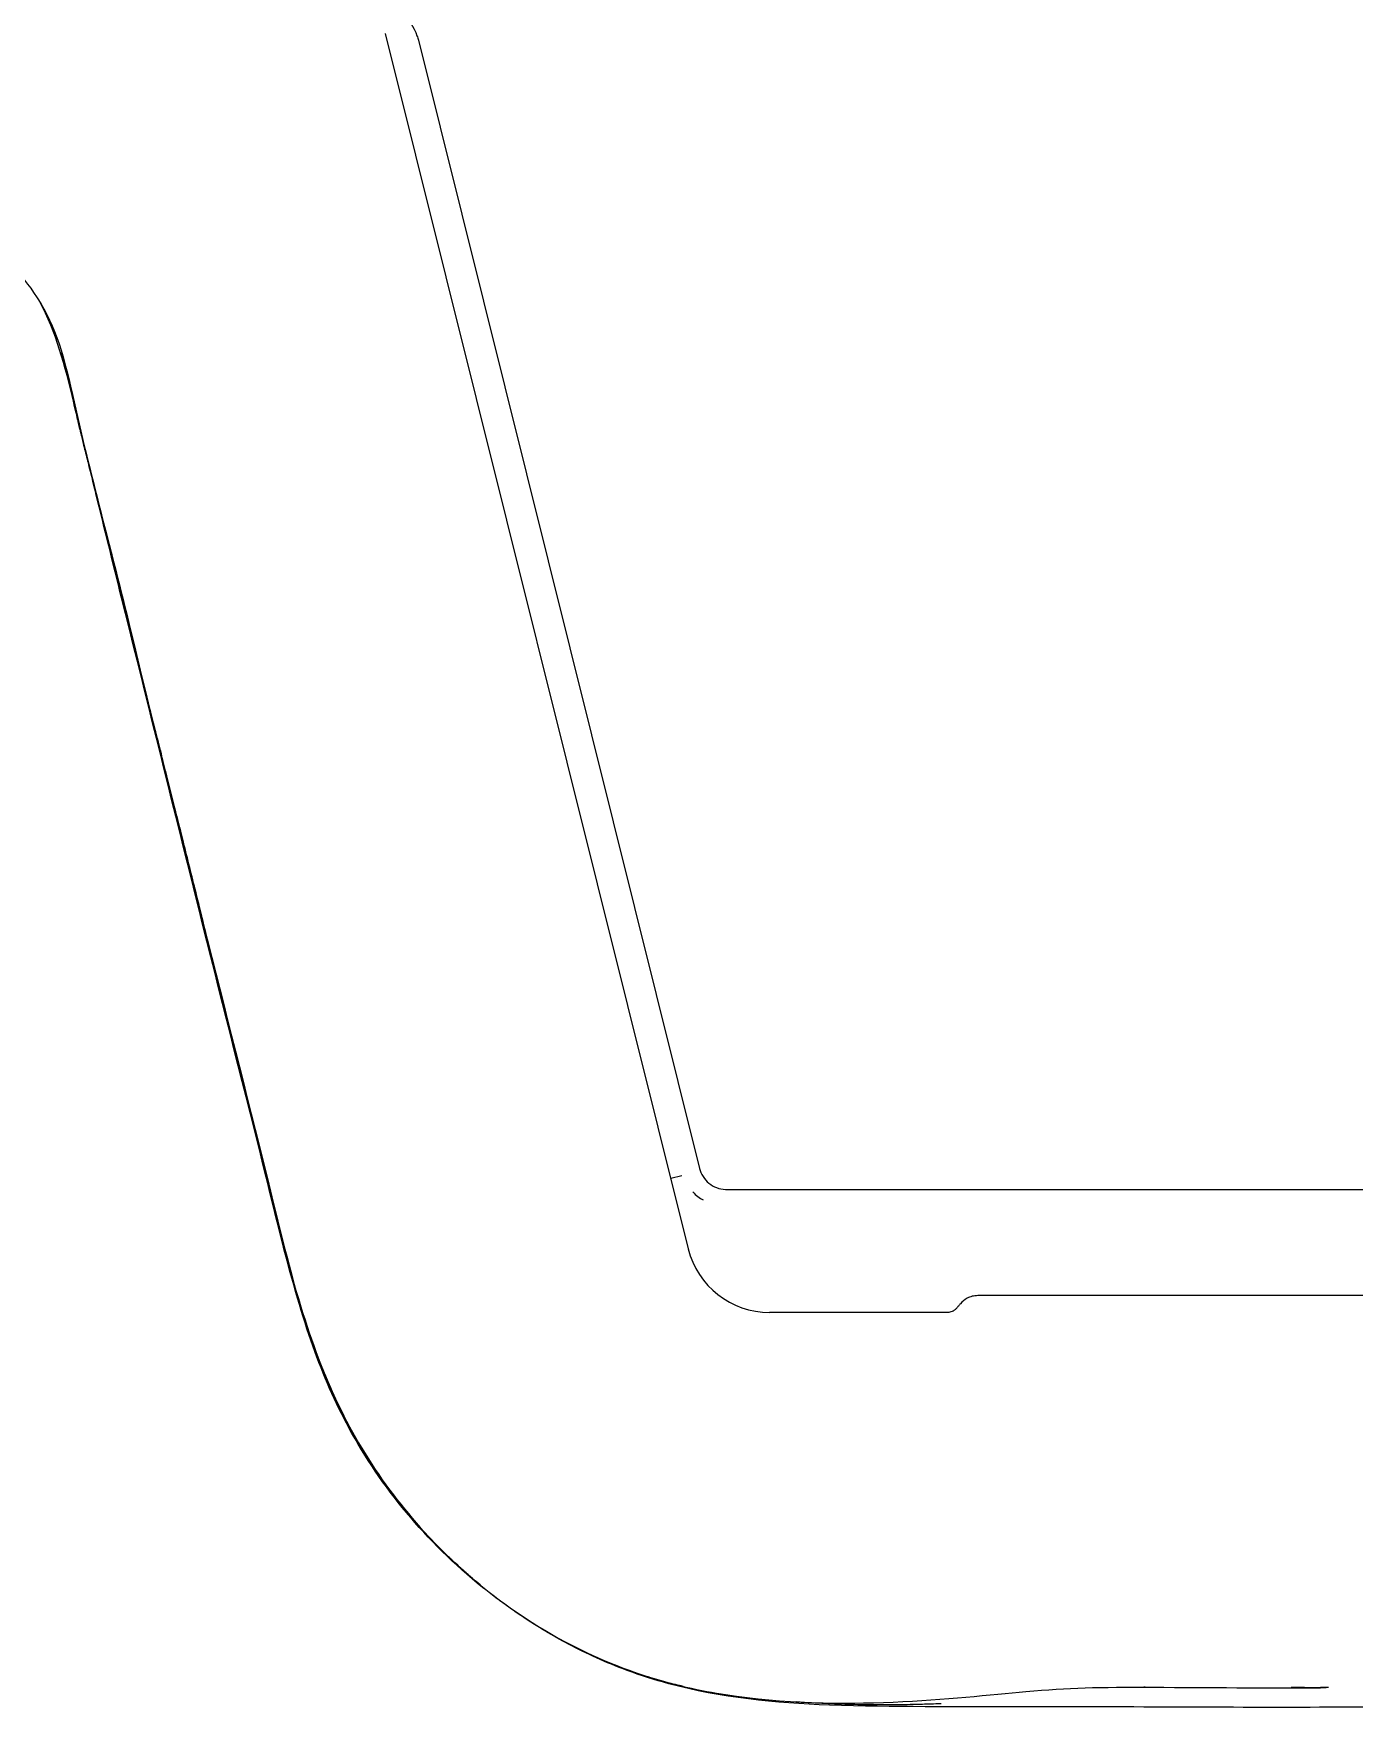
# Model space of a CAD drawing. Header units: millimetres. Extents: x 0 to 1486, y 0 to 1051.
# Drawn here: x 883.58 to 895.41, y 519.41 to 534.44 of the extents above; entities that cross this region are included whole.
import ezdxf

# ---------------------------------------------------------------- set-up
doc = ezdxf.new("R2010")
doc.units = ezdxf.units.MM
doc.header["$LTSCALE"] = 1.25
doc.layers.add('Sichtbare Kanten(DIN)', color=7, linetype='Continuous', lineweight=25, true_color=0x262659)

msp = doc.modelspace()

# ---------------------------------------------------------------- linework, layer by layer
at = {"layer": 'Sichtbare Kanten(DIN)'}
for p, q in [((889.445, 523.562), (886.733, 534.439)), ((887.028, 534.379), (889.545, 524.283)), ((889.287, 524.194), (889.387, 524.219)), ((889.787, 524.094), (908.989, 524.094)), ((906.741, 523.144), (892.036, 523.144)), ((891.768, 522.994), (890.172, 522.994))]:
    msp.add_line(p, q, dxfattribs=at)
msp.add_arc((890.172, 523.744), 0.75, 194, 270, dxfattribs=at)
msp.add_ellipse((889.577, 524.226), major_axis=(-0.103, 0.228), ratio=0.641959, start_param=1.992369, end_param=2.529584, dxfattribs=at)
for points, knots in [([(886.348, 534.894), (886.417, 534.894), (886.486, 534.884), (886.616, 534.843), (886.677, 534.813), (886.789, 534.735), (886.84, 534.687), (886.939, 534.57), (886.987, 534.498), (887.02, 534.406), (887.024, 534.393), (887.028, 534.379)], [0, 0, 0, 0, 0.0206505, 0.0206505, 0.04066916, 0.04066916, 0.06156667, 0.06156667, 0.08663742, 0.08663742, 0.09083953, 0.09083953, 0.09083953, 0.09083953]), ([(882.641, 533.164), (882.808, 532.957), (882.964, 532.799), (883.263, 532.501), (883.443, 532.324), (883.764, 531.861), (883.841, 531.61), (884.085, 530.506), (884.279, 529.812), (884.809, 527.615), (885.192, 526.124), (885.779, 523.782), (885.854, 523.439), (886.171, 522.409), (886.408, 521.893), (887.11, 520.949), (887.554, 520.522), (888.754, 519.782), (889.348, 519.64), (890.814, 519.414), (891.848, 519.546), (892.852, 519.635), (893.117, 519.642), (894.108, 519.636), (894.606, 519.634), (895.104, 519.633)], [-1.2720852, -1.2720852, -1.2720852, -1.2720852, -1.2651237, -1.2651237, -1.2547613, -1.2547613, -1.2413527, -1.2413527, -1.2178195, -1.2178195, -1.1674984, -1.1674984, -1.1389007, -1.1389007, -1.092955, -1.092955, -1.0501381, -1.0501381, -0.998398, -0.998398, -0.8741346, -0.8741346, -0.7964283, -0.7964283, -0.7177661, -0.7177661, -0.7177661, -0.7177661]), ([(883.965, 531.042), (883.957, 531.074), (883.949, 531.106), (883.863, 531.464), (883.786, 531.769), (883.638, 532.038)], [0.429892756, 0.429892756, 0.429892756, 0.429892756, 0.430293322, 0.430293322, 0.434348175, 0.434348175, 0.434348175, 0.434348175]), ([(883.675, 531.973), (883.675, 531.973), (883.66, 532.001), (883.652, 532.015), (883.649, 532.02), (883.649, 532.02)], [0.5841657, 0.5841657, 0.5841657, 0.5841657, 0.9671871, 0.9671871, 1.0655927, 1.0655927, 1.0655927, 1.0655927]), ([(883.743, 531.826), (883.743, 531.826), (883.743, 531.827), (883.737, 531.84), (883.723, 531.874), (883.692, 531.94), (883.684, 531.955), (883.676, 531.972), (883.674, 531.976), (883.672, 531.979)], [0.2897844, 0.2897844, 0.2897844, 0.2897844, 0.2976946, 0.2976946, 0.3418645, 0.3418645, 0.4055819, 0.4055819, 0.4342417, 0.4342417, 0.4342417, 0.4342417]), ([(883.964, 531.047), (883.964, 531.047), (883.964, 531.047), (883.952, 531.098), (883.94, 531.153), (883.906, 531.296), (883.881, 531.397), (883.852, 531.505), (883.843, 531.534), (883.833, 531.569), (883.83, 531.579), (883.828, 531.584), (883.828, 531.585), (883.828, 531.585)], [3.1214054, 3.1214054, 3.1214054, 3.1214054, 3.1214902, 3.1214902, 3.1511716, 3.1511716, 3.1956554, 3.1956554, 3.215812, 3.215812, 3.2302688, 3.2302688, 3.2348622, 3.2348622, 3.2348622, 3.2348622]), ([(883.98, 530.973), (883.976, 530.992), (883.971, 531.015), (883.95, 531.108), (883.935, 531.178), (883.934, 531.183), (883.934, 531.183), (883.934, 531.183)], [0.3793953, 0.3793953, 0.3793953, 0.3793953, 0.4121775, 0.4121775, 0.497839, 0.497839, 0.5029019, 0.5029019, 0.5029019, 0.5029019]), ([(883.997, 530.896), (883.995, 530.909), (883.982, 530.964), (883.971, 531.017), (883.969, 531.024), (883.969, 531.024)], [0, 0, 0, 0, 0.11353, 0.11353, 0.167424, 0.167424, 0.167424, 0.167424]), ([(884.173, 530.199), (884.157, 530.264), (884.141, 530.325), (884.11, 530.445), (884.095, 530.504), (884.07, 530.607), (884.059, 530.651), (884.041, 530.723), (884.035, 530.746), (884.027, 530.781), (884.025, 530.79), (884.02, 530.809), (884.018, 530.818), (884.014, 530.836), (884.011, 530.845), (884.005, 530.871), (884.002, 530.886), (883.992, 530.928), (883.986, 530.951), (883.978, 530.985), (883.976, 530.996), (883.973, 531.008)], [3.0037364, 3.0037364, 3.0037364, 3.0037364, 3.0275855, 3.0275855, 3.0532896, 3.0532896, 3.0725658, 3.0725658, 3.0809841, 3.0809841, 3.0838336, 3.0838336, 3.0866903, 3.0866903, 3.0895442, 3.0895442, 3.0952922, 3.0952922, 3.1067449, 3.1067449, 3.1135272, 3.1135272, 3.1135272, 3.1135272]), ([(887.848, 520.347), (887.76, 520.409), (887.678, 520.472), (887.094, 520.942), (886.692, 521.435), (886.156, 522.419), (885.993, 522.905), (885.714, 523.99), (885.7, 524.077), (885.107, 526.409), (884.742, 527.9), (884.293, 529.698), (884.217, 530.008), (884.141, 530.319)], [0.34714153, 0.34714153, 0.34714153, 0.34714153, 0.35057052, 0.35057052, 0.37368985, 0.37368985, 0.39389909, 0.39389909, 0.40444906, 0.40444906, 0.42302359, 0.42302359, 0.42688844, 0.42688844, 0.42688844, 0.42688844]), ([(884.222, 530.011), (884.208, 530.065), (884.196, 530.112), (884.17, 530.209), (884.159, 530.251), (884.153, 530.276), (884.152, 530.279), (884.152, 530.279)], [7.12907372, 7.12907372, 7.12907372, 7.12907372, 7.1574543, 7.1574543, 7.20086761, 7.20086761, 7.21623388, 7.21623388, 7.21623388, 7.21623388]), ([(887.597, 520.542), (887.551, 520.579), (887.505, 520.618), (887.34, 520.761), (887.224, 520.872), (886.845, 521.275), (886.609, 521.599), (886.183, 522.376), (886.025, 522.842), (885.784, 523.711), (885.691, 524.117), (885.425, 525.19), (885.252, 525.864), (884.911, 527.246), (884.734, 527.947), (884.514, 528.834), (884.469, 529.014), (884.378, 529.383), (884.331, 529.575), (884.252, 529.89), (884.22, 530.014), (884.186, 530.147), (884.181, 530.168), (884.176, 530.189)], [1.956144, 1.956144, 1.956144, 1.956144, 1.974142, 1.974142, 2.021994, 2.021994, 2.140247, 2.140247, 2.287637, 2.287637, 2.412187, 2.412187, 2.621434, 2.621434, 2.841051, 2.841051, 2.896504, 2.896504, 2.955196, 2.955196, 2.994776, 2.994776, 3.0025, 3.0025, 3.0025, 3.0025]), ([(887.493, 520.629), (887.476, 520.644), (887.457, 520.66), (887.404, 520.708), (887.387, 520.724), (887.349, 520.758), (887.333, 520.773), (887.293, 520.811), (887.269, 520.834), (887.225, 520.878), (887.208, 520.895), (887.174, 520.93), (887.155, 520.949), (887.117, 520.989), (887.098, 521.01), (887.041, 521.072), (887.005, 521.113), (886.906, 521.23), (886.847, 521.303), (886.703, 521.494), (886.623, 521.61), (886.516, 521.785), (886.49, 521.829), (886.41, 521.97), (886.356, 522.073), (886.26, 522.275), (886.215, 522.377), (886.05, 522.788), (885.952, 523.106), (885.831, 523.557), (885.796, 523.695), (885.732, 523.958), (885.701, 524.086), (885.643, 524.325), (885.612, 524.45), (885.538, 524.743), (885.495, 524.913), (885.353, 525.477), (885.254, 525.871), (885.113, 526.438), (885.071, 526.61), (884.992, 526.93), (884.955, 527.079), (884.895, 527.323), (884.871, 527.417), (884.815, 527.64), (884.784, 527.765), (884.729, 527.981), (884.706, 528.072), (884.665, 528.231), (884.648, 528.298), (884.617, 528.421), (884.603, 528.477), (884.577, 528.582), (884.565, 528.633), (884.531, 528.768), (884.511, 528.849), (884.454, 529.085), (884.418, 529.238), (884.368, 529.439), (884.362, 529.463), (884.353, 529.501), (884.35, 529.515), (884.343, 529.541), (884.34, 529.555), (884.33, 529.594), (884.324, 529.618), (884.308, 529.682), (884.299, 529.718), (884.274, 529.815), (884.261, 529.863), (884.238, 529.952), (884.228, 529.988), (884.215, 530.04), (884.21, 530.056), (884.209, 530.061)], [0, 0, 0, 0, 0.082924, 0.082924, 0.113058, 0.113058, 0.130031, 0.130031, 0.146789, 0.146789, 0.155138, 0.155138, 0.163507, 0.163507, 0.171886, 0.171886, 0.188731, 0.188731, 0.222119, 0.222119, 0.275287, 0.275287, 0.292074, 0.292074, 0.325981, 0.325981, 0.359154, 0.359154, 0.459188, 0.459188, 0.501882, 0.501882, 0.540647, 0.540647, 0.579251, 0.579251, 0.631571, 0.631571, 0.753978, 0.753978, 0.807055, 0.807055, 0.85353, 0.85353, 0.882297, 0.882297, 0.924167, 0.924167, 0.955494, 0.955494, 0.976871, 0.976871, 0.993705, 0.993705, 1.01053, 1.01053, 1.043767, 1.043767, 1.103749, 1.103749, 1.111418, 1.111418, 1.115585, 1.115585, 1.119757, 1.119757, 1.128196, 1.128196, 1.144983, 1.144983, 1.178506, 1.178506, 1.21889, 1.21889, 1.258056, 1.258056, 1.258056, 1.258056]), ([(889.545, 524.283), (889.551, 524.257), (889.562, 524.232), (889.591, 524.187), (889.609, 524.167), (889.65, 524.133), (889.673, 524.12), (889.723, 524.101), (889.75, 524.095), (889.78, 524.094), (889.784, 524.094), (889.787, 524.094)], [0, 0, 0, 0, 0.0080009, 0.0080009, 0.01597702, 0.01597702, 0.02393362, 0.02393362, 0.03189668, 0.03189668, 0.03302102, 0.03302102, 0.03302102, 0.03302102]), ([(891.845, 523.03), (891.84, 523.023), (891.834, 523.018), (891.821, 523.008), (891.814, 523.004), (891.793, 522.996), (891.78, 522.994), (891.768, 522.994)], [-0.008074781, -0.008074781, -0.008074781, -0.008074781, -0.005897965, -0.005897965, -0.003720861, -0.003720861, -0.000004968, -0.000004968, -0.000004968, -0.000004968]), ([(891.881, 523.072), (891.875, 523.065), (891.869, 523.058), (891.857, 523.044), (891.851, 523.037), (891.845, 523.03)], [-0.005590271, -0.005590271, -0.005590271, -0.005590271, -0.00279349, -0.00279349, 0, 0, 0, 0]), ([(892.036, 523.144), (892.019, 523.144), (892.003, 523.142), (891.971, 523.134), (891.956, 523.128), (891.917, 523.108), (891.897, 523.091), (891.881, 523.072)], [-0.01603852, -0.01603852, -0.01603852, -0.01603852, -0.01167072, -0.01167072, -0.00732242, -0.00732242, -0.00000058, -0.00000058, -0.00000058, -0.00000058]), ([(897.184, 519.498), (896.534, 519.475), (895.883, 519.463), (894.821, 519.458), (894.353, 519.459), (893.402, 519.463), (892.912, 519.463), (891.851, 519.466), (891.28, 519.46), (890.224, 519.496), (889.736, 519.545), (889.142, 519.705), (889.016, 519.745), (888.704, 519.861), (888.534, 519.939), (888.234, 520.098), (888.096, 520.18), (887.922, 520.296), (887.885, 520.321), (887.849, 520.347)], [0, 0, 0, 0, 0.1956197, 0.1956197, 0.3344143, 0.3344143, 0.4811936, 0.4811936, 0.6528034, 0.6528034, 0.7979836, 0.7979836, 0.837418, 0.837418, 0.9004023, 0.9004023, 0.9542544, 0.9542544, 0.9686447, 0.9686447, 0.9686447, 0.9686447]), ([(889.398, 519.647), (889.387, 519.649), (889.376, 519.652), (889.318, 519.665), (889.266, 519.678), (889.146, 519.712), (889.075, 519.733), (888.925, 519.784), (888.846, 519.813), (888.65, 519.893), (888.533, 519.947), (888.418, 520.006), (888.414, 520.009), (888.41, 520.011)], [9.0208275, 9.0208275, 9.0208275, 9.0208275, 9.0253486, 9.0253486, 9.0440428, 9.0440428, 9.066379, 9.066379, 9.0919217, 9.0919217, 9.1302374, 9.1302374, 9.1316167, 9.1316167, 9.1316167, 9.1316167]), ([(895.155, 519.633), (895.077, 519.634), (895.005, 519.635), (894.904, 519.636), (894.872, 519.636), (894.841, 519.637)], [0, 0, 0, 0, 0.02619444, 0.02619444, 0.03884481, 0.03884481, 0.03884481, 0.03884481]), ([(895.177, 519.638), (895.177, 519.638), (895.176, 519.638), (895.166, 519.638), (895.148, 519.638), (895.115, 519.637), (895.11, 519.637), (895.104, 519.637), (895.104, 519.637), (895.104, 519.637), (895.104, 519.637), (895.104, 519.637), (895.104, 519.637), (895.104, 519.637)], [0.45779036, 0.45779036, 0.45779036, 0.45779036, 0.46768943, 0.46768943, 0.49399652, 0.49399652, 0.49827153, 0.49827153, 0.4983717, 0.4983717, 0.49840419, 0.49840419, 0.49842043, 0.49842043, 0.49842043, 0.49842043]), ([(891.157, 519.481), (891.121, 519.481), (891.083, 519.481), (891.009, 519.482), (890.973, 519.483), (890.907, 519.484), (890.877, 519.485), (890.797, 519.487), (890.746, 519.489), (890.658, 519.493), (890.618, 519.495), (890.536, 519.499), (890.495, 519.502), (890.441, 519.505), (890.425, 519.507), (890.409, 519.508)], [0, 0, 0, 0, 0.01252362, 0.01252362, 0.02365536, 0.02365536, 0.03254787, 0.03254787, 0.04767134, 0.04767134, 0.06140403, 0.06140403, 0.078455, 0.078455, 0.08566652, 0.08566652, 0.08566652, 0.08566652]), ([(890.651, 519.496), (890.651, 519.496), (890.651, 519.496), (890.649, 519.496), (890.64, 519.497), (890.62, 519.497)], [0.38590046, 0.38590046, 0.38590046, 0.38590046, 0.38989904, 0.38989904, 0.43130363, 0.43130363, 0.43130363, 0.43130363]), ([(891.709, 519.49), (891.709, 519.49), (891.703, 519.49), (891.677, 519.49), (891.653, 519.489), (891.583, 519.487), (891.541, 519.486), (891.419, 519.483), (891.342, 519.482), (891.224, 519.481), (891.191, 519.481), (891.157, 519.481)], [0.4546345, 0.4546345, 0.4546345, 0.4546345, 0.4839179, 0.4839179, 0.5207771, 0.5207771, 0.5515561, 0.5515561, 0.584738, 0.584738, 0.5966194, 0.5966194, 0.5966194, 0.5966194])]:
    msp.add_open_spline(points, degree=3, knots=knots, dxfattribs=at)
for points in [[(883.994, 530.913), (883.994, 530.913), (883.99, 530.932), (883.982, 530.964)], [(889.545, 524.283), (889.545, 524.283), (889.545, 524.283), (889.545, 524.283)], [(889.787, 524.094), (889.787, 524.094), (889.787, 524.094), (889.787, 524.094)], [(889.235, 519.688), (889.197, 519.698), (889.177, 519.704), (889.177, 519.704)], [(893.534, 519.639), (893.526, 519.639), (893.522, 519.639), (893.522, 519.639)]]:
    msp.add_open_spline(points, degree=3, dxfattribs=at)

doc.saveas('drawing.dxf')
